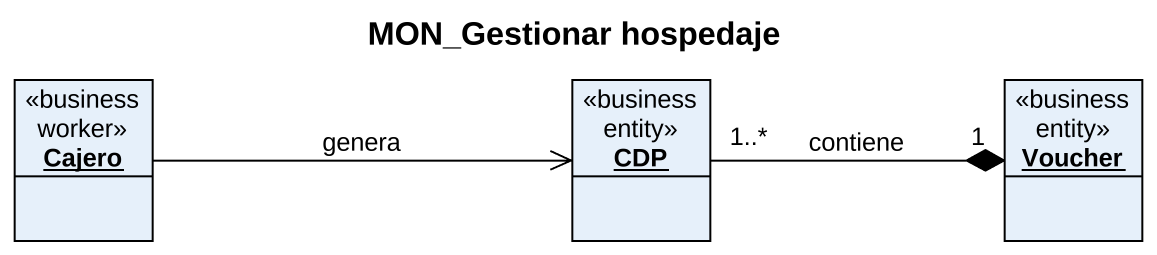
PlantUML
@startuml
title MON_Gestionar hospedaje
hide circle
hide empty members
object Cajero <<business worker>>
object CDP <<business entity>>
object Voucher <<business entity>>
Cajero -right-> CDP : genera
CDP "1..*" -right-* "1" Voucher : contiene
@enduml
